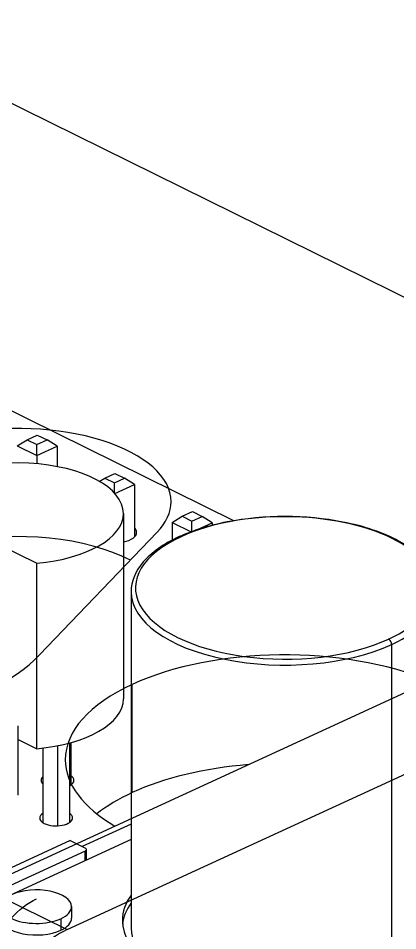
# Model space of a CAD drawing. Header units: millimetres. Extents: x -72 to 43, y -70 to 80.
# Drawn here: x -21.41 to -12.77, y -26.06 to -5.3 of the extents above; entities that cross this region are included whole.
import ezdxf

# ---------------------------------------------------------------- set-up
doc = ezdxf.new("R2010")
doc.units = ezdxf.units.MM
doc.layers.add('Sketch064', color=7, linetype='CONTINUOUS')
doc.layers.add('Sketch065', color=7, linetype='CONTINUOUS')

msp = doc.modelspace()

# ---------------------------------------------------------------- linework, layer by layer
at = {"layer": 'Sketch064'}
for p, q in [((-12.214, -11.848), (-31.166, -2.499)), ((-22.235, -25.072), (-1.704, -15.619)), ((-20.289, -26.031), (0.242, -16.578)), ((-20.919, -19.783), (-18.242, -16.988)), ((-18.811, -22.914), (-18.811, -20.452)), ((-22.235, -25.072), (-20.289, -26.031))]:
    msp.add_line(p, q, dxfattribs=at)
for centre, major_axis, ratio, start_param, end_param in [((-21.426, -16.296), (3.5, 0), 0.476557, 0, 1.973358), ((-21.426, -16.296), (3.5, 0), 0.476557, 5.854879, 0), ((-21.426, -18.757), (3.5, 0), 0.476557, 0.745065, 1.973358), ((-26.377, -18.595), (6, 0), 0.476557, 3.141593, 5.854879), ((-15.336, -22.166), (5, 0), 0.476557, 0.849923, 2.338983), ((-15.336, -22.166), (5, 0), 0.476557, 2.338983, 3.141593), ((-15.336, -22.166), (5, 0), 0.476557, 3.141593, 3.828044), ((-15.336, -24.628), (5, 0), 0.476557, 1.737689, 2.338983), ((-15.336, -24.628), (5, 0), 0.476557, 2.338983, 2.598789), ((-20.289, -28.229), (-1.106, -2.242), 0.632255, 3.804109, 5.374906)]:
    msp.add_ellipse(centre, major_axis=major_axis, ratio=ratio, start_param=start_param, end_param=end_param, dxfattribs=at)
at = {"layer": 'Sketch065'}
for p, q in [((-23.472, -13.288), (-16.508, -16.724)), ((-21.428, -15.025), (-21.202, -14.886)), ((-21.202, -14.886), (-20.972, -14.78)), ((-21.202, -14.886), (-20.98, -14.996)), ((-20.98, -14.996), (-20.75, -14.89)), ((-20.972, -14.78), (-20.75, -14.89)), ((-20.523, -15.032), (-20.75, -14.89)), ((-21.428, -15.025), (-20.984, -15.244)), ((-20.984, -15.244), (-20.98, -14.996)), ((-20.984, -15.244), (-20.523, -15.032)), ((-20.523, -15.032), (-20.523, -15.496)), ((-20.984, -15.244), (-20.984, -15.432)), ((-19.561, -15.833), (-19.437, -15.757)), ((-19.437, -15.757), (-19.207, -15.651)), ((-19.437, -15.757), (-19.215, -15.866)), ((-19.215, -15.866), (-18.985, -15.76)), ((-19.207, -15.651), (-18.985, -15.76)), ((-18.758, -15.903), (-18.985, -15.76)), ((-19.218, -16.097), (-19.215, -15.866)), ((-19.207, -16.109), (-18.758, -15.903)), ((-18.758, -15.903), (-18.758, -17.095)), ((-23.783, -16.313), (-20.982, -17.695)), ((-19.011, -16.564), (-19.011, -20.784)), ((-17.672, -16.627), (-17.442, -16.521)), ((-17.442, -16.521), (-17.22, -16.631)), ((-17.899, -16.766), (-17.672, -16.627)), ((-17.899, -16.766), (-17.899, -17.168)), ((-17.899, -16.766), (-17.47, -16.978)), ((-17.672, -16.627), (-17.45, -16.737)), ((-17.454, -16.972), (-17.45, -16.737)), ((-17.45, -16.737), (-17.22, -16.631)), ((-17.327, -16.927), (-16.994, -16.774)), ((-16.994, -16.774), (-17.22, -16.631)), ((-16.994, -16.774), (-16.994, -16.828)), ((-20.982, -21.915), (-20.982, -17.695)), ((-18.836, -18.346), (-18.836, -25.995)), ((-12.905, -19.546), (-12.905, -27.148)), ((-21.406, -22.975), (-21.406, -21.392)), ((-21.406, -21.706), (-20.982, -21.915)), ((-20.24, -21.786), (-20.24, -23.597)), ((-20.209, -21.778), (-20.209, -22.741)), ((-20.847, -21.901), (-20.847, -23.597)), ((-20.513, -21.849), (-20.513, -23.67)), ((-18.836, -23.63), (-19.948, -24.142)), ((-20.225, -24.006), (-23.073, -25.317)), ((-18.836, -23.985), (-22.278, -25.569)), ((-20.225, -24.006), (-19.877, -24.177)), ((-19.88, -24.245), (-22.477, -25.44)), ((-19.88, -24.465), (-19.88, -24.245)), ((-19.849, -24.451), (-19.849, -24.21)), ((-20.192, -25.509), (-20.192, -25.773)), ((-20.437, -25.783), (-20.437, -26.047))]:
    msp.add_line(p, q, dxfattribs=at)
for centre, major_axis, ratio, start_param, end_param in [((-21.426, -16.564), (2.415, 0), 0.476557, 0, 2.922215), ((-21.426, -16.564), (2.415, 0), 0.476557, 4.897344, 0), ((-15.336, -18.258), (3.4, 0), 0.476557, 5.480576, 2.338983), ((-19.211, -16.994), (-0.5, 0), 0.476557, 1.982915, 3.141593), ((-19.211, -16.994), (-0.5, 0), 0.476557, 3.141593, 3.581097), ((-15.336, -18.258), (3.4, 0), 0.476557, 2.338983, 5.480576), ((-17.699, -17.181), (-0.0418, 0.0908), 0.610857, 5.637293, 6.283185), ((-15.336, -18.346), (-3.5, 0), 0.476557, 0, 2.338983), ((-15.336, -18.346), (-3.5, 0), 0.476557, 2.338983, 3.141593), ((-12.974, -19.511), (0.0418, -0.0908), 0.610857, 0.924904, 2.495701), ((-21.426, -20.784), (2.415, 0), 0.476557, 4.897344, 0), ((-20.512, -22.636), (-0.375, 0), 0.476557, 5.813039, 0), ((-20.512, -22.636), (-0.375, 0), 0.476557, 3.141593, 3.769816), ((-20.512, -22.636), (-0.375, 0), 0.476557, 0, 0.470146), ((-20.512, -22.636), (-0.375, 0), 0.476557, 2.384221, 3.141593), ((-20.543, -23.492), (-0.375, 0), 0.476557, 5.654962, 0), ((-20.543, -23.492), (-0.375, 0), 0.476557, 3.141593, 3.769816), ((-20.543, -23.492), (-0.375, 0), 0.476557, 0, 0.768187), ((-20.543, -23.492), (-0.375, 0), 0.476557, 0.768187, 3.141593), ((-19.949, -24.21), (-0.1, 0), 0.476557, 2.338983, 3.141593), ((-19.949, -24.21), (-0.1, 0), 0.476557, 3.141593, 3.90978), ((-19.949, -24.474), (-0.1, 0), 0.476557, 3.555864, 3.90978), ((-20.992, -25.509), (-0.8, 0), 0.476557, 3.141593, 5.480576), ((-15.336, -25.819), (3.7, 0), 0.476557, 2.811295, 3.141593), ((-20.992, -25.509), (-0.8, 0), 0.476557, 2.338983, 3.141593), ((-15.336, -25.995), (3.7, 0), 0.476557, 2.811295, 3.091713), ((-20.992, -25.773), (0.8, 0), 0.476557, 3.141593, 5.480576), ((-20.992, -25.509), (-0.8, 0), 0.476557, 0.768187, 2.338983), ((-20.992, -25.773), (0.8, 0), 0.476557, 5.480576, 0), ((-15.336, -25.819), (3.7, 0), 0.476557, 3.141593, 5.480576), ((-15.336, -25.819), (3.7, 0), 0.476557, 5.480576, 0), ((-15.336, -25.995), (3.5, 0), 0.476557, 3.141593, 3.670801)]:
    msp.add_ellipse(centre, major_axis=major_axis, ratio=ratio, start_param=start_param, end_param=end_param, dxfattribs=at)
for points, knots in [([(-17.741, -17.09), (-17.426, -16.945), (-17.054, -16.829), (-16.65, -16.75), (-15.817, -16.585), (-14.849, -16.585), (-14.017, -16.751), (-13.532, -16.846), (-13.094, -16.996), (-12.745, -17.183), (-12.476, -17.328), (-12.266, -17.49), (-12.113, -17.668), (-11.928, -17.888), (-11.836, -18.114), (-11.836, -18.346)], [0, 0, 0, 0, 0.158463, 0.158463, 0.158463, 0.485304, 0.485304, 0.485304, 0.675685, 0.675685, 0.675685, 0.821233, 0.821233, 0.821233, 1, 1, 1, 1]), ([(-17.741, -17.09), (-18.095, -17.253), (-18.375, -17.452), (-18.56, -17.668), (-18.745, -17.888), (-18.837, -18.114), (-18.836, -18.346)], [0, 0, 0, 0, 0.498922, 0.498922, 0.498922, 1, 1, 1, 1])]:
    msp.add_open_spline(points, degree=3, knots=knots, dxfattribs=at)
msp.add_open_spline([(-21.568, -25.774), (-21.392, -25.577), (-21.192, -25.425), (-20.992, -25.333)], degree=3, dxfattribs=at)

doc.saveas('drawing.dxf')
